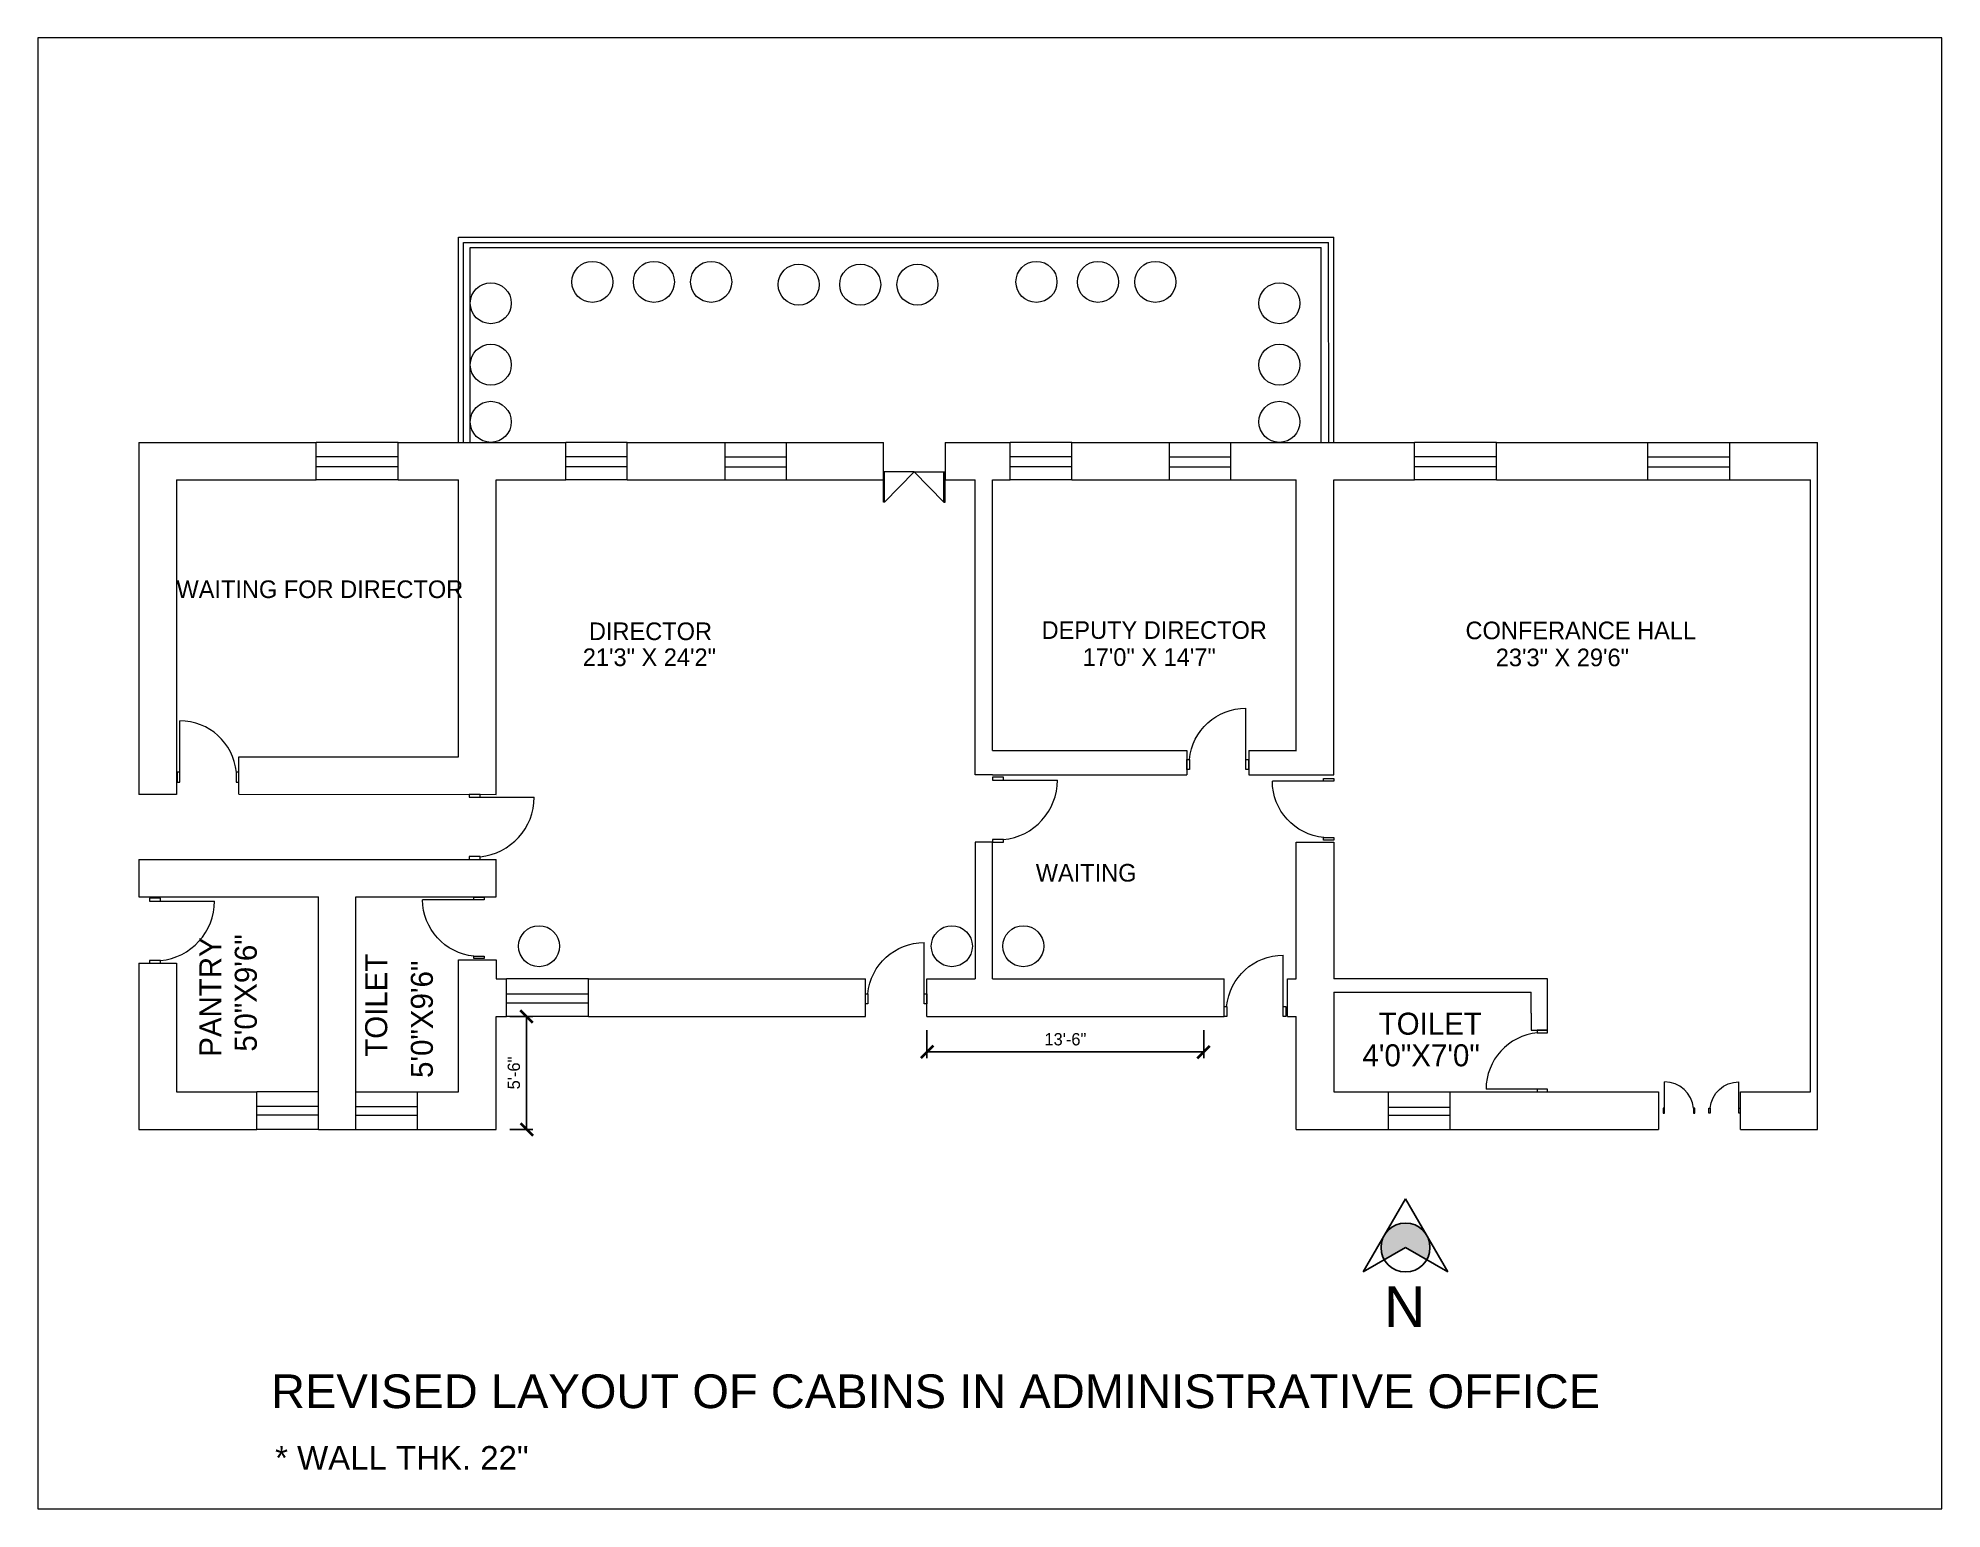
# Model space of a CAD drawing. Header units: inches. Extents: x 2889 to 7326, y -2664 to -737.
# Drawn here: x 2889 to 4003, y -1598 to -737 of the extents above; entities outside this region: 1.
import ezdxf

# ---------------------------------------------------------------- set-up
doc = ezdxf.new("R2010")
doc.units = ezdxf.units.IN
doc.header["$LTSCALE"] = 15
doc.header["$MEASUREMENT"] = 0
doc.layers.get('0').update_dxf_attribs({"linetype": 'CONTINUOUS', "lineweight": 25})
doc.layers.get('DEFPOINTS').update_dxf_attribs({"linetype": 'CONTINUOUS', "lineweight": 20})
for name, color, linetype, lineweight in [('DOOR', 30, 'CONTINUOUS', 18), ('FURN', 8, 'CONTINUOUS', 20), ('TEXT', 6, 'CONTINUOUS', 20), ('TXT', 7, 'CONTINUOUS', 20), ('WALL', 7, 'CONTINUOUS', 40)]:
    doc.layers.add(name, color=color, linetype=linetype, lineweight=lineweight)
doc.styles.add('A', font='ARIAL.TTF')
doc.styles.add('AB', font='ARIAL.TTF')
doc.styles.add('RS', font='GOTHIC.TTF')
doc.dimstyles.get("Standard").update_dxf_attribs({"dimscale": 40, "dimtxt": 0.18, "dimasz": 0.18, "dimexe": 0.09, "dimexo": 0.2, "dimgap": 0.09, "dimtad": 1, "dimdec": 0, "dimzin": 0, "dimdsep": 46, "dimlunit": 3, "dimtxsty": 'RS', "dimblk1": 'OBLIQUE', "dimblk2": 'OBLIQUE', "dimsah": 1, "dimcen": 0.09, "dimclrd": 256, "dimclre": 256, "dimclrt": 7, "dimadec": 0, "dimazin": 0, "dimtfac": 1, "dimtdec": 0, "dimtofl": 0, "dimtmove": 0, "dimatfit": 3, "dimldrblk": 'OBLIQUE', "dimfxl": 0, "dimtolj": 1, "dimtzin": 0, "dimarcsym": 0})

# ---------------------------------------------------------------- blocks, each defined once
blk = doc.blocks.new('_OBLIQUE')
at = {"color": 0, "linetype": 'ByBlock'}
blk.add_line((-0.5, -0.5), (0.5, 0.5), dxfattribs=at)
blk = doc.blocks.new('*D10')
at = {"layer": 'DEFPOINTS', "color": 0, "lineweight": 9}
for p in [(3409.1, -1309.8), (3571.1, -1309.8), (3571.1, -1330.5)]:
    blk.add_point(p, dxfattribs=at)
at = {"layer": 'WALL', "lineweight": -2}
for p, q in [((3409.1, -1317.8), (3409.1, -1334.1)), ((3571.1, -1317.8), (3571.1, -1334.1)), ((3409.1, -1330.5), (3571.1, -1330.5))]:
    blk.add_line(p, q, dxfattribs=at)
at = {"layer": 'WALL', "lineweight": -2, "xscale": 7.199999999999999, "yscale": 7.199999999999999, "zscale": 7.199999999999999, "rotation": 180}
blk.add_blockref('_OBLIQUE', (3409.1, -1330.5), dxfattribs=at)
at = {"layer": 'WALL', "lineweight": -2, "xscale": 7.199999999999999, "yscale": 7.199999999999999, "zscale": 7.199999999999999}
blk.add_blockref('_OBLIQUE', (3571.1, -1330.5), dxfattribs=at)
at = {"layer": 'WALL', "color": 7, "lineweight": 9, "insert": (3490.1, -1323.1), "char_height": 7.2, "attachment_point": 5, "style": 'RS'}
blk.add_mtext('\\A1;13\'-6"', dxfattribs=at)
blk = doc.blocks.new('*D11')
at = {"layer": 'DEFPOINTS', "color": 0, "lineweight": 9}
for p in [(3157.1, -1309.8), (3174.9, -1309.8), (3157.1, -1375.8)]:
    blk.add_point(p, dxfattribs=at)
at = {"layer": 'WALL', "lineweight": -2}
for p, q in [((3165.1, -1309.8), (3178.5, -1309.8)), ((3174.9, -1375.8), (3174.9, -1309.8)), ((3165.1, -1375.8), (3178.5, -1375.8))]:
    blk.add_line(p, q, dxfattribs=at)
at = {"layer": 'WALL', "lineweight": -2, "xscale": 7.199999999999999, "yscale": 7.199999999999999, "zscale": 7.199999999999999}
for p, rotation in [((3174.9, -1309.8), 90), ((3174.9, -1375.8), 270)]:
    blk.add_blockref('_OBLIQUE', p, dxfattribs=dict(at, rotation=rotation))
at = {"layer": 'WALL', "color": 7, "lineweight": 9, "insert": (3167.5, -1342.8), "char_height": 7.2, "attachment_point": 5, "rotation": 90, "style": 'RS'}
blk.add_mtext('\\A1;5\'-6"', dxfattribs=at)
blk = doc.blocks.new('30DOOR')
blk.add_line((-6, -34.5), (-36, -34.5))
for points in [[(-6, 0), (-6, -1.5), (0, -1.5), (0, 0)], [(-6, -34.5), (-6, -36), (0, -36), (0, -34.5)]]:
    blk.add_lwpolyline(points, close=True)
blk.add_arc((-2.7, -34.6), 33.3, 95.6277, 179.8249)

msp = doc.modelspace()

# ---------------------------------------------------------------- hatches: boundary and pattern name
msp.add_hatch(color=151).paths.add_polyline_path([(3689.1, -1444.9), (3701.5, -1452.1, 0.131652), (3703.4, -1444.9, 0.109139), (3702.1, -1438.9), (3700.8, -1436.7, 0.519616), (3677.4, -1436.7), (3676.2, -1438.9, 0.109139), (3674.8, -1444.9, 0.131652), (3676.7, -1452.1)])

# ---------------------------------------------------------------- linework, layer by layer
at = {"color": 1}
for p, q in [((3664.4, -1459.2), (3689.1, -1416.4)), ((3689.1, -1416.4), (3713.8, -1459.2)), ((3689.1, -1444.9), (3664.4, -1459.2)), ((3713.8, -1459.2), (3689.1, -1444.9))]:
    msp.add_line(p, q, dxfattribs=at)
msp.add_circle((3689.1, -1444.9), 14.3)
at = {"layer": 'DOOR', "lineweight": 9}
for p, q in [((3099.8, -973.8), (3051.8, -973.8)), ((3233.8, -973.8), (3197.8, -973.8)), ((3291, -973.8), (3327, -973.8)), ((3493.8, -973.8), (3457.8, -973.8)), ((3551, -973.8), (3587, -973.8)), ((3742.3, -973.8), (3694.3, -973.8)), ((3830.8, -973.8), (3878.8, -973.8)), ((3099.8, -982.2), (3051.8, -982.2)), ((3099.8, -988.2), (3051.8, -988.2)), ((3233.8, -982.2), (3197.8, -982.2)), ((3233.8, -988.2), (3197.8, -988.2)), ((3291, -982.2), (3327, -982.2)), ((3291, -988.2), (3327, -988.2)), ((3493.8, -982.2), (3457.8, -982.2)), ((3493.8, -988.2), (3457.8, -988.2)), ((3551, -982.2), (3587, -982.2)), ((3551, -988.2), (3587, -988.2)), ((3742.3, -982.2), (3694.3, -982.2)), ((3742.3, -988.2), (3694.3, -988.2)), ((3830.8, -982.2), (3878.8, -982.2)), ((3830.8, -988.2), (3878.8, -988.2)), ((3099.8, -995.8), (3051.8, -995.8)), ((3233.8, -995.8), (3197.8, -995.8)), ((3291, -995.8), (3327, -995.8)), ((3493.8, -995.8), (3457.8, -995.8)), ((3551, -995.8), (3587, -995.8)), ((3742.3, -995.8), (3694.3, -995.8)), ((3830.8, -995.8), (3878.8, -995.8)), ((3211.1, -1287.8), (3163.1, -1287.8)), ((3211.1, -1296.7), (3163.1, -1296.7)), ((3211.1, -1301.9), (3163.1, -1301.9)), ((3211.1, -1309.8), (3163.1, -1309.8)), ((3053.1, -1353.8), (3017.1, -1353.8)), ((3075.1, -1353.8), (3111.1, -1353.8)), ((3053.1, -1362.5), (3017.1, -1362.5)), ((3053.1, -1367.4), (3017.1, -1367.4)), ((3075.1, -1362.5), (3111.1, -1362.5)), ((3075.1, -1367.4), (3111.1, -1367.4)), ((3053.1, -1375.8), (3017.1, -1375.8)), ((3075.1, -1375.8), (3111.1, -1375.8)), ((7326.4, -2663.7), (7277.4, -2663.7))]:
    msp.add_line(p, q, dxfattribs=at)
at = {"layer": 'DOOR'}
for p, q in [((3383.7, -1008.8), (3383.7, -991)), ((3384.6, -991), (3383.7, -991)), ((3401.7, -991), (3384.4, -991)), ((3384.4, -1008.8), (3384.4, -991)), ((3401.7, -991), (3384.4, -1008.8)), ((3401.7, -991), (3419, -991)), ((3401.7, -991), (3419, -1008.8)), ((3418.7, -991), (3419.7, -991)), ((3419, -1008.8), (3419, -991)), ((3419.7, -1008.8), (3419.7, -991)), ((3384.4, -1008.8), (3383.7, -1008.8)), ((3419, -1008.8), (3419.7, -1008.8))]:
    msp.add_line(p, q, dxfattribs=at)
at = {"layer": 'FURN', "lineweight": 9}
for centre in [(3213.4, -879.9), (3249.4, -879.9), (3282.9, -879.9), (3473.2, -879.9), (3509.2, -879.9), (3542.7, -879.9), (3334.1, -881.5), (3370.1, -881.5), (3403.6, -881.5), (3154, -892.4), (3615.3, -892.4), (3154, -928.4), (3615.3, -928.4), (3154, -961.8), (3615.3, -961.8), (3182.2, -1268.6), (3423.7, -1268.6), (3465.5, -1268.6)]:
    msp.add_circle(centre, 12, dxfattribs=at)
at = {"layer": 'WALL', "lineweight": 9}
for p, q in [((3135.1, -973.8), (3135.1, -853.8)), ((3135.1, -853.8), (3647.1, -853.8)), ((3138.1, -973.8), (3138.1, -856.8)), ((3138.1, -856.8), (3644.1, -856.8)), ((3644.2, -973.8), (3644.1, -856.8)), ((3647.2, -973.8), (3647.1, -853.8)), ((3142, -973.8), (3142, -859.8)), ((3142, -859.8), (3639.8, -859.8)), ((3639.8, -973.8), (3639.8, -859.8)), ((2948.1, -973.8), (3051.8, -973.8)), ((2948.1, -973.8), (2948.1, -1179.8)), ((3051.8, -995.8), (3051.8, -973.8)), ((3099.8, -995.8), (3099.8, -973.8)), ((3099.8, -973.8), (3197.8, -973.8)), ((3197.8, -995.8), (3197.8, -973.8)), ((3233.8, -995.8), (3233.8, -973.8)), ((3233.8, -973.8), (3291, -973.8)), ((3291, -995.8), (3291, -973.8)), ((3327, -995.8), (3327, -973.8)), ((3327, -973.8), (3383.7, -973.8)), ((3383.7, -995.8), (3383.7, -973.8)), ((3383.7, -995.8), (3383.7, -973.8)), ((3419.7, -973.8), (3419.7, -995.8)), ((3419.7, -973.8), (3457.8, -973.8)), ((3457.8, -995.8), (3457.8, -973.8)), ((3493.8, -995.8), (3493.8, -973.8)), ((3493.8, -973.8), (3551, -973.8)), ((3551, -995.8), (3551, -973.8)), ((3587, -995.8), (3587, -973.8)), ((3587, -973.8), (3694.3, -973.8)), ((3694.3, -995.8), (3694.3, -973.8)), ((3742.3, -995.8), (3742.3, -973.8)), ((3742.3, -973.8), (3830.8, -973.8)), ((3830.8, -995.8), (3830.8, -973.8)), ((3878.8, -995.8), (3878.8, -973.8)), ((3878.8, -973.8), (3930.1, -973.8)), ((3930.1, -1375.8), (3930.1, -973.8)), ((2970.1, -995.8), (3051.8, -995.8)), ((2970.1, -995.8), (2970.1, -1179.8)), ((3099.8, -995.8), (3135.1, -995.8)), ((3135.1, -1157.8), (3135.1, -995.8)), ((3157.1, -1179.8), (3157.1, -995.8)), ((3157.1, -995.8), (3197.8, -995.8)), ((3233.8, -995.8), (3291, -995.8)), ((3327, -995.8), (3383.7, -995.8)), ((3419.7, -995.8), (3437.4, -995.8)), ((3437.4, -1168.3), (3437.4, -995.8)), ((3447.5, -1154.2), (3447.5, -995.8)), ((3447.5, -995.8), (3457.8, -995.8)), ((3493.8, -995.8), (3551, -995.8)), ((3587, -995.8), (3625.1, -995.8)), ((3625.1, -1154.2), (3625.1, -995.8)), ((3647.1, -1168.3), (3647.1, -995.8)), ((3647.1, -995.8), (3694.3, -995.8)), ((3742.3, -995.8), (3830.8, -995.8)), ((3878.8, -995.8), (3926.1, -995.8)), ((3926.1, -1353.8), (3926.1, -995.8)), ((3006.6, -1157.8), (3135.1, -1157.8)), ((3006.6, -1179.6), (3006.6, -1157.8)), ((3447.5, -1154.2), (3561.2, -1154.2)), ((3561.2, -1154.2), (3561.2, -1168.3)), ((3597.4, -1154.2), (3597.4, -1168.3)), ((3597.4, -1154.2), (3625.3, -1154.2)), ((3447.5, -1168.3), (3437.4, -1168.3)), ((3447.5, -1168.3), (3561.2, -1168.3)), ((3597.4, -1168.3), (3625.1, -1168.3)), ((3625.1, -1168.3), (3647.1, -1168.3)), ((2970.1, -1179.8), (2948.1, -1179.8)), ((3006.6, -1179.6), (3157.1, -1179.8)), ((3447.5, -1207.8), (3437.4, -1207.8)), ((3437.4, -1207.8), (3437.4, -1287.8)), ((3447.5, -1287.8), (3447.5, -1207.8)), ((3625.1, -1287.8), (3625.1, -1207.7)), ((3625.1, -1207.7), (3647.2, -1207.7)), ((3647.2, -1207.7), (3647.2, -1287.8)), ((2948.1, -1217.8), (3157.1, -1217.8)), ((2948.1, -1217.8), (2948.1, -1239.8)), ((3135.1, -1217.8), (3157.1, -1217.8)), ((3157.1, -1239.8), (3157.1, -1217.8)), ((2948.1, -1239.8), (3053.1, -1239.8)), ((3053.1, -1375.8), (3053.1, -1239.8)), ((3075.1, -1375.8), (3075.1, -1239.8)), ((3075.1, -1239.8), (3157.1, -1239.8)), ((2948.1, -1278.6), (2948.1, -1375.8)), ((2948.1, -1278.6), (2970.1, -1278.6)), ((2970.1, -1278.6), (2970.1, -1353.8)), ((3135.1, -1353.8), (3135.1, -1276.6)), ((3135.1, -1276.6), (3157.1, -1276.6)), ((3157.1, -1276.6), (3157.1, -1287.8)), ((3157.1, -1287.8), (3163.1, -1287.8)), ((3163.1, -1309.8), (3163.1, -1287.8)), ((3211.1, -1309.8), (3211.1, -1287.8)), ((3211.1, -1287.8), (3373.1, -1287.8)), ((3373.1, -1309.8), (3373.1, -1287.8)), ((3409.1, -1309.8), (3409.1, -1287.8)), ((3409.1, -1287.8), (3437.4, -1287.8)), ((3447.5, -1287.8), (3583, -1287.8)), ((3583, -1309.8), (3583, -1287.8)), ((3620.1, -1309.8), (3620.1, -1287.8)), ((3620.1, -1287.8), (3625.1, -1287.8)), ((3772.2, -1287.8), (3647.1, -1287.8)), ((3772.2, -1317.8), (3772.2, -1287.8)), ((3647.1, -1295.5), (3762.7, -1295.5)), ((3647.2, -1295.5), (3647.2, -1353.8)), ((3762.7, -1307.8), (3762.7, -1295.5)), ((3157.1, -1375.8), (3157.1, -1309.8)), ((3157.1, -1309.8), (3163.1, -1309.8)), ((3211.1, -1309.8), (3373.1, -1309.8)), ((3409.1, -1309.8), (3583, -1309.8)), ((3620.1, -1309.8), (3625.1, -1309.8)), ((3625.1, -1375.8), (3625.1, -1309.8)), ((3762.7, -1307.8), (3762.7, -1317.8)), ((3762.7, -1317.8), (3772.2, -1317.8)), ((2970.1, -1353.8), (3017.1, -1353.8)), ((3017.1, -1375.8), (3017.1, -1353.8)), ((3111.1, -1375.8), (3111.1, -1353.8)), ((3111.1, -1353.8), (3135.1, -1353.8)), ((3647.1, -1353.8), (3679.1, -1353.8)), ((3679.1, -1375.8), (3679.1, -1353.8)), ((3679.1, -1353.8), (3715.2, -1353.8)), ((3715.2, -1375.8), (3715.2, -1353.8)), ((3715.2, -1353.8), (3837.1, -1353.8)), ((3837.1, -1353.8), (3837.1, -1375.8)), ((3885.1, -1353.8), (3926.1, -1353.8)), ((3885.1, -1375.8), (3885.1, -1353.8)), ((3885.1, -1375.8), (3885.1, -1353.8)), ((3679.2, -1362.8), (3715.2, -1362.8)), ((3679.2, -1367.5), (3715.2, -1367.5)), ((2948.1, -1375.8), (3017.1, -1375.8)), ((3053.1, -1375.8), (3075.1, -1375.8)), ((3111.1, -1375.8), (3157.1, -1375.8)), ((3625.1, -1375.8), (3679.1, -1375.8)), ((3679.1, -1375.8), (3715.2, -1375.8)), ((3715.2, -1375.8), (3837.1, -1375.8)), ((3885.1, -1375.8), (3930.1, -1375.8))]:
    msp.add_line(p, q, dxfattribs=at)
msp.add_lwpolyline([(2889.1, -737.2), (2889.1, -1597.9), (4002.9, -1597.9), (4002.9, -737.2)], close=True, dxfattribs=at)

# ---------------------------------------------------------------- block references
at = {"layer": 'DOOR', "xscale": -1}
for p, rotation in [((3561.2, -1165.3), 89.99999999999999), ((3647.2, -1206.5), 180), ((3150.1, -1275.9), 180), ((3373.1, -1302.4), 90), ((3583, -1309.8), 90)]:
    msp.add_blockref('30DOOR', p, dxfattribs=dict(at, rotation=rotation))
at = {"layer": 'DOOR', "rotation": 270}
msp.add_blockref('30DOOR', (3006.6, -1172.7), dxfattribs=at)
at = {"layer": 'DOOR'}
for p, xscale, yscale, zscale, rotation in [((3141.4, -1217.8), 1.055555555555569, 1.055555555555569, 1.055555555555569, 180), ((3447.5, -1207.8), 1.055555555555657, 1.055555555555657, 1.055555555555569, 180), ((2954.4, -1278.6), 1.055555555555657, 1.055555555555657, 1.055555555555569, 180), ((3858.3, -1366.4), 0.510638297872334, 0.510638297872334, 0.510638297872334, 270), ((3866.5, -1366.4), -0.510638297872334, 0.510638297872334, 0.510638297872334, 90)]:
    msp.add_blockref('30DOOR', p, dxfattribs=dict(at, xscale=xscale, yscale=yscale, zscale=zscale, rotation=rotation))
msp.add_blockref('30DOOR', (3772.2, -1317.8), dxfattribs=at)

# ---------------------------------------------------------------- texts
at = {"style": 'AB'}
msp.add_text('N', height=23.8, dxfattribs=at).set_placement((3676.6, -1491.5))
at = {"layer": 'TEXT', "style": 'RS'}
for s, height, p in [('WAITING FOR DIRECTOR', 10.312, (2970.1, -1064.9)), ('DIRECTOR', 10.31, (3211.4, -1089.5)), ('DEPUTY DIRECTOR', 10.312, (3476.2, -1088.8)), ('CONFERANCE HALL ', 10.312, (3724.2, -1089)), ('21\'3" X 24\'2"', 10.312, (3207.8, -1104.7)), ('17\'0" X 14\'7"', 10.312, (3500.2, -1104.6)), ('23\'3" X 29\'6"', 10.312, (3741.9, -1104.8)), ('WAITING', 10.31, (3472.8, -1230.8)), ('TOILET', 12.89, (3673.4, -1320.4)), ('4\'0"X7\'0"', 12.89, (3663.9, -1338.9))]:
    msp.add_text(s, height=height, dxfattribs=at).set_placement(p)
for s, p in [('PANTRY', (2996.4, -1333.3)), ('5\'0"X9\'6"', (3017.1, -1330.3)), ('TOILET', (3093.4, -1333.3)), ('5\'0"X9\'6"', (3120.1, -1345.7))]:
    msp.add_text(s, height=12.89, rotation=90, dxfattribs=at).set_placement(p)
at = {"layer": 'TXT', "style": 'A'}
for s, height, p in [('REVISED LAYOUT OF CABINS IN ADMINISTRATIVE OFFICE', 19.722, (3025.4, -1538.9)), ('* WALL THK. 22"', 13.805, (3027.8, -1574.9))]:
    msp.add_text(s, height=height, dxfattribs=at).set_placement(p)

# ---------------------------------------------------------------- dimensions: what is measured, and where the dimension line sits
at = {"layer": 'WALL', "lineweight": 9}
dim = msp.add_linear_dim(base=(3174.9, -1309.8), p1=(3157.1, -1375.8), p2=(3157.1, -1309.8), angle=90, dimstyle='Standard', dxfattribs=at)
dim.commit()
dim.dimension.update_dxf_attribs({"geometry": '*D11', "text_midpoint": (3167.5, -1342.8)})
dim = msp.add_linear_dim(base=(3571.1, -1330.5), p1=(3409.1, -1309.8), p2=(3571.1, -1309.8), dimstyle='Standard', dxfattribs=at)
dim.commit()
dim.dimension.update_dxf_attribs({"geometry": '*D10', "text_midpoint": (3490.1, -1323.1)})

doc.saveas('drawing.dxf')
